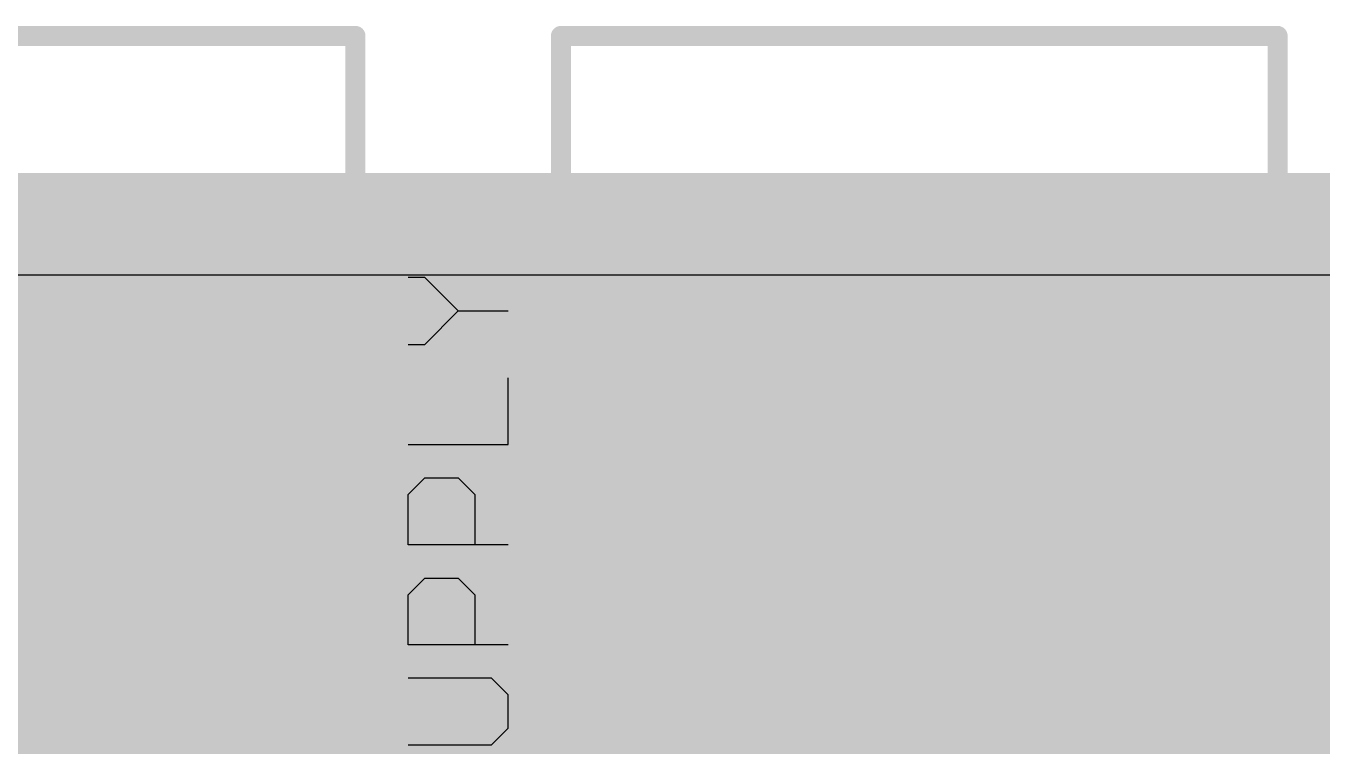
# Model space of a CAD drawing. Header units: millimetres. Extents: x 0.11 to 5.67, y 0.55 to 4.24.
# Drawn here: x 1.861 to 2.37, y 3.959 to 4.242 of the extents above; entities that cross this region are included whole.
import ezdxf

# ---------------------------------------------------------------- set-up
doc = ezdxf.new("R2010")
doc.units = ezdxf.units.MM
doc.header["$MEASUREMENT"] = 0
for name, color, linetype in [('BottomLayer', 5, 'Continuous'), ('BottomSolder', 6, 'Continuous'), ('InternalPlane1', 76, 'Continuous'), ('InternalPlane2', 16, 'Continuous'), ('KeepOutLayer', 6, 'Continuous'), ('MultiLayer', 9, 'Continuous'), ('PadHoleLayer', 156, 'Continuous'), ('TopLayer', 1, 'Continuous'), ('TopOverlay', 2, 'Continuous'), ('TopSolder', 216, 'Continuous')]:
    doc.layers.add(name, color=color, linetype=linetype)

# ---------------------------------------------------------------- blocks, each defined once
blk = doc.blocks.new('MIF2X01PRP_40')
at = {"layer": 'BottomLayer'}
for points, const_width in [([(-0.01772, 0.11811, 1), (0.01772, 0.11811, 1)], 0.03543), ([(-0.02953, -0.17008, 1), (0.02953, -0.17008, 1)], 0.05906)]:
    blk.add_lwpolyline(points, format="xyb", close=True, dxfattribs=dict(at, const_width=const_width))
blk.add_solid([(-0.03543, -0.03543), (0.03543, -0.03543), (-0.03543, 0.03543), (0.03543, 0.03543)], dxfattribs=at)
at = {"layer": 'BottomSolder'}
for points, const_width in [([(-0.0187, 0.11811, 1), (0.0187, 0.11811, 1)], 0.0374), ([(-0.03051, -0.17008, 1), (0.03051, -0.17008, 1)], 0.06102)]:
    blk.add_lwpolyline(points, format="xyb", close=True, dxfattribs=dict(at, const_width=const_width))
blk.add_solid([(-0.0374, -0.0374), (0.0374, -0.0374), (-0.0374, 0.0374), (0.0374, 0.0374)], dxfattribs=at)
at = {"layer": 'InternalPlane1'}
for points, const_width in [([(-0.02083, 0.11811, 1), (0.02083, 0.11811, 1)], 0.04165), ([(-0.02083, 0, 1), (0.02083, 0, 1)], 0.04165), ([(-0.03953, -0.17008, 1), (0.03953, -0.17008, 1)], 0.07906)]:
    blk.add_lwpolyline(points, format="xyb", close=True, dxfattribs=dict(at, const_width=const_width))
at = {"layer": 'InternalPlane2', "const_width": 0.01181}
for points in [[(-0.02324, 0.16371, -0.240079), (0.02324, 0.16371)], [(-0.0456, 0.09487, -0.240079), (-0.0456, 0.14135)], [(0.0456, 0.14135, -0.240079), (0.0456, 0.09487)], [(0.02324, 0.07251, -0.240079), (-0.02324, 0.07251)], [(-0.02324, 0.0456, -0.240079), (0.02324, 0.0456)], [(-0.0456, -0.02324, -0.240079), (-0.0456, 0.02324)], [(0.0456, 0.02324, -0.240079), (0.0456, -0.02324)], [(0.02324, -0.0456, -0.240079), (-0.02324, -0.0456)]]:
    blk.add_lwpolyline(points, format="xyb", dxfattribs=at)
at = {"layer": 'InternalPlane2'}
for points, const_width in [([(-0.02619, 0.16371, 1), (-0.02028, 0.16371, 1)], 0.00591), ([(0.02028, 0.16371, 1), (0.02619, 0.16371, 1)], 0.00591), ([(-0.04856, 0.14135, 1), (-0.04265, 0.14135, 1)], 0.00591), ([(0.04265, 0.14135, 1), (0.04856, 0.14135, 1)], 0.00591), ([(-0.04856, 0.09487, 1), (-0.04265, 0.09487, 1)], 0.00591), ([(0.04265, 0.09487, 1), (0.04856, 0.09487, 1)], 0.00591), ([(-0.02619, 0.07251, 1), (-0.02028, 0.07251, 1)], 0.00591), ([(0.02028, 0.07251, 1), (0.02619, 0.07251, 1)], 0.00591), ([(-0.02619, 0.0456, 1), (-0.02028, 0.0456, 1)], 0.00591), ([(0.02028, 0.0456, 1), (0.02619, 0.0456, 1)], 0.00591), ([(-0.04856, 0.02324, 1), (-0.04265, 0.02324, 1)], 0.00591), ([(0.04265, 0.02324, 1), (0.04856, 0.02324, 1)], 0.00591), ([(-0.04856, -0.02324, 1), (-0.04265, -0.02324, 1)], 0.00591), ([(0.04265, -0.02324, 1), (0.04856, -0.02324, 1)], 0.00591), ([(-0.02619, -0.0456, 1), (-0.02028, -0.0456, 1)], 0.00591), ([(0.02028, -0.0456, 1), (0.02619, -0.0456, 1)], 0.00591), ([(-0.03953, -0.17008, 1), (0.03953, -0.17008, 1)], 0.07906)]:
    blk.add_lwpolyline(points, format="xyb", close=True, dxfattribs=dict(at, const_width=const_width))
at = {"layer": 'MultiLayer'}
for points, const_width in [([(-0.01772, 0.11811, 1), (0.01772, 0.11811, 1)], 0.03543), ([(-0.02953, -0.17008, 1), (0.02953, -0.17008, 1)], 0.05906)]:
    blk.add_lwpolyline(points, format="xyb", close=True, dxfattribs=dict(at, const_width=const_width))
blk.add_solid([(-0.03543, -0.03543), (0.03543, -0.03543), (-0.03543, 0.03543), (0.03543, 0.03543)], dxfattribs=at)
at = {"layer": 'PadHoleLayer'}
for points, const_width in [([(-0.01083, 0.11811, 1), (0.01083, 0.11811, 1)], 0.02165), ([(-0.01083, 0, 1), (0.01083, 0, 1)], 0.02165), ([(-0.02953, -0.17008, 1), (0.02953, -0.17008, 1)], 0.05906)]:
    blk.add_lwpolyline(points, format="xyb", close=True, dxfattribs=dict(at, const_width=const_width))
at = {"layer": 'TopLayer'}
for points, const_width in [([(-0.01772, 0.11811, 1), (0.01772, 0.11811, 1)], 0.03543), ([(-0.02953, -0.17008, 1), (0.02953, -0.17008, 1)], 0.05906)]:
    blk.add_lwpolyline(points, format="xyb", close=True, dxfattribs=dict(at, const_width=const_width))
blk.add_solid([(-0.03543, -0.03543), (0.03543, -0.03543), (-0.03543, 0.03543), (0.03543, 0.03543)], dxfattribs=at)
at = {"layer": 'TopOverlay', "const_width": 0.00787}
for points in [[(-0.04823, 0.04429), (-0.14173, 0.04429)], [(-0.14173, 0.04429), (-0.14173, -0.34941)], [(0.13976, 0.04429), (0.04429, 0.04429)], [(0.13976, 0.04429), (0.13976, -0.34941)], [(0.13976, -0.34941), (-0.14173, -0.34941)]]:
    blk.add_lwpolyline(points, dxfattribs=at)
at = {"layer": 'TopOverlay', "const_width": 0.00394}
for points in [[(-0.1437, 0.04429, 1), (-0.13976, 0.04429, 1)], [(-0.1437, 0.04429, 1), (-0.13976, 0.04429, 1)], [(-0.0502, 0.04429, 1), (-0.04626, 0.04429, 1)], [(0.04232, 0.04429, 1), (0.04626, 0.04429, 1)], [(0.1378, 0.04429, 1), (0.14173, 0.04429, 1)], [(0.1378, 0.04429, 1), (0.14173, 0.04429, 1)], [(-0.1437, -0.34941, 1), (-0.13976, -0.34941, 1)], [(-0.1437, -0.34941, 1), (-0.13976, -0.34941, 1)], [(0.1378, -0.34941, 1), (0.14173, -0.34941, 1)], [(0.1378, -0.34941, 1), (0.14173, -0.34941, 1)]]:
    blk.add_lwpolyline(points, format="xyb", close=True, dxfattribs=at)
at = {"layer": 'TopSolder'}
for points, const_width in [([(-0.0187, 0.11811, 1), (0.0187, 0.11811, 1)], 0.0374), ([(-0.03051, -0.17008, 1), (0.03051, -0.17008, 1)], 0.06102)]:
    blk.add_lwpolyline(points, format="xyb", close=True, dxfattribs=dict(at, const_width=const_width))
blk.add_solid([(-0.0374, -0.0374), (0.0374, -0.0374), (-0.0374, 0.0374), (0.0374, 0.0374)], dxfattribs=at)
blk = doc.blocks.new('MIF2X01PRP_43')
at = {"layer": 'BottomLayer'}
for points, const_width in [([(-0.01772, 0.11811, 1), (0.01772, 0.11811, 1)], 0.03543), ([(-0.02953, -0.17008, 1), (0.02953, -0.17008, 1)], 0.05906)]:
    blk.add_lwpolyline(points, format="xyb", close=True, dxfattribs=dict(at, const_width=const_width))
blk.add_solid([(-0.03543, -0.03543), (0.03543, -0.03543), (-0.03543, 0.03543), (0.03543, 0.03543)], dxfattribs=at)
at = {"layer": 'BottomSolder'}
for points, const_width in [([(-0.0187, 0.11811, 1), (0.0187, 0.11811, 1)], 0.0374), ([(-0.03051, -0.17008, 1), (0.03051, -0.17008, 1)], 0.06102)]:
    blk.add_lwpolyline(points, format="xyb", close=True, dxfattribs=dict(at, const_width=const_width))
blk.add_solid([(-0.0374, -0.0374), (0.0374, -0.0374), (-0.0374, 0.0374), (0.0374, 0.0374)], dxfattribs=at)
at = {"layer": 'InternalPlane1'}
for points, const_width in [([(-0.02083, 0.11811, 1), (0.02083, 0.11811, 1)], 0.04165), ([(-0.02083, 0, 1), (0.02083, 0, 1)], 0.04165), ([(-0.03953, -0.17008, 1), (0.03953, -0.17008, 1)], 0.07906)]:
    blk.add_lwpolyline(points, format="xyb", close=True, dxfattribs=dict(at, const_width=const_width))
at = {"layer": 'InternalPlane2', "const_width": 0.01181}
for points in [[(-0.02324, 0.16371, -0.240079), (0.02324, 0.16371)], [(-0.0456, 0.09487, -0.240079), (-0.0456, 0.14135)], [(0.0456, 0.14135, -0.240079), (0.0456, 0.09487)], [(0.02324, 0.07251, -0.240079), (-0.02324, 0.07251)], [(-0.02324, 0.0456, -0.240079), (0.02324, 0.0456)], [(-0.0456, -0.02324, -0.240079), (-0.0456, 0.02324)], [(0.0456, 0.02324, -0.240079), (0.0456, -0.02324)], [(0.02324, -0.0456, -0.240079), (-0.02324, -0.0456)]]:
    blk.add_lwpolyline(points, format="xyb", dxfattribs=at)
at = {"layer": 'InternalPlane2'}
for points, const_width in [([(-0.02619, 0.16371, 1), (-0.02028, 0.16371, 1)], 0.00591), ([(0.02028, 0.16371, 1), (0.02619, 0.16371, 1)], 0.00591), ([(-0.04856, 0.14135, 1), (-0.04265, 0.14135, 1)], 0.00591), ([(0.04265, 0.14135, 1), (0.04856, 0.14135, 1)], 0.00591), ([(-0.04856, 0.09487, 1), (-0.04265, 0.09487, 1)], 0.00591), ([(0.04265, 0.09487, 1), (0.04856, 0.09487, 1)], 0.00591), ([(-0.02619, 0.07251, 1), (-0.02028, 0.07251, 1)], 0.00591), ([(0.02028, 0.07251, 1), (0.02619, 0.07251, 1)], 0.00591), ([(-0.02619, 0.0456, 1), (-0.02028, 0.0456, 1)], 0.00591), ([(0.02028, 0.0456, 1), (0.02619, 0.0456, 1)], 0.00591), ([(-0.04856, 0.02324, 1), (-0.04265, 0.02324, 1)], 0.00591), ([(0.04265, 0.02324, 1), (0.04856, 0.02324, 1)], 0.00591), ([(-0.04856, -0.02324, 1), (-0.04265, -0.02324, 1)], 0.00591), ([(0.04265, -0.02324, 1), (0.04856, -0.02324, 1)], 0.00591), ([(-0.02619, -0.0456, 1), (-0.02028, -0.0456, 1)], 0.00591), ([(0.02028, -0.0456, 1), (0.02619, -0.0456, 1)], 0.00591), ([(-0.03953, -0.17008, 1), (0.03953, -0.17008, 1)], 0.07906)]:
    blk.add_lwpolyline(points, format="xyb", close=True, dxfattribs=dict(at, const_width=const_width))
at = {"layer": 'MultiLayer'}
for points, const_width in [([(-0.01772, 0.11811, 1), (0.01772, 0.11811, 1)], 0.03543), ([(-0.02953, -0.17008, 1), (0.02953, -0.17008, 1)], 0.05906)]:
    blk.add_lwpolyline(points, format="xyb", close=True, dxfattribs=dict(at, const_width=const_width))
blk.add_solid([(-0.03543, -0.03543), (0.03543, -0.03543), (-0.03543, 0.03543), (0.03543, 0.03543)], dxfattribs=at)
at = {"layer": 'PadHoleLayer'}
for points, const_width in [([(-0.01083, 0.11811, 1), (0.01083, 0.11811, 1)], 0.02165), ([(-0.01083, 0, 1), (0.01083, 0, 1)], 0.02165), ([(-0.02953, -0.17008, 1), (0.02953, -0.17008, 1)], 0.05906)]:
    blk.add_lwpolyline(points, format="xyb", close=True, dxfattribs=dict(at, const_width=const_width))
at = {"layer": 'TopLayer'}
for points, const_width in [([(-0.01772, 0.11811, 1), (0.01772, 0.11811, 1)], 0.03543), ([(-0.02953, -0.17008, 1), (0.02953, -0.17008, 1)], 0.05906)]:
    blk.add_lwpolyline(points, format="xyb", close=True, dxfattribs=dict(at, const_width=const_width))
blk.add_solid([(-0.03543, -0.03543), (0.03543, -0.03543), (-0.03543, 0.03543), (0.03543, 0.03543)], dxfattribs=at)
at = {"layer": 'TopOverlay', "const_width": 0.00787}
for points in [[(-0.14173, 0.04429), (-0.14173, -0.34941)], [(-0.04823, 0.04429), (-0.14173, 0.04429)], [(0.13976, 0.04429), (0.04429, 0.04429)], [(0.13976, 0.04429), (0.13976, -0.34941)], [(0.13976, -0.34941), (-0.14173, -0.34941)]]:
    blk.add_lwpolyline(points, dxfattribs=at)
at = {"layer": 'TopOverlay', "const_width": 0.00394}
for points in [[(-0.1437, 0.04429, 1), (-0.13976, 0.04429, 1)], [(-0.1437, 0.04429, 1), (-0.13976, 0.04429, 1)], [(-0.0502, 0.04429, 1), (-0.04626, 0.04429, 1)], [(0.04232, 0.04429, 1), (0.04626, 0.04429, 1)], [(0.1378, 0.04429, 1), (0.14173, 0.04429, 1)], [(0.1378, 0.04429, 1), (0.14173, 0.04429, 1)], [(-0.1437, -0.34941, 1), (-0.13976, -0.34941, 1)], [(-0.1437, -0.34941, 1), (-0.13976, -0.34941, 1)], [(0.1378, -0.34941, 1), (0.14173, -0.34941, 1)], [(0.1378, -0.34941, 1), (0.14173, -0.34941, 1)]]:
    blk.add_lwpolyline(points, format="xyb", close=True, dxfattribs=at)
at = {"layer": 'TopSolder'}
for points, const_width in [([(-0.0187, 0.11811, 1), (0.0187, 0.11811, 1)], 0.0374), ([(-0.03051, -0.17008, 1), (0.03051, -0.17008, 1)], 0.06102)]:
    blk.add_lwpolyline(points, format="xyb", close=True, dxfattribs=dict(at, const_width=const_width))
blk.add_solid([(-0.0374, -0.0374), (0.0374, -0.0374), (-0.0374, 0.0374), (0.0374, 0.0374)], dxfattribs=at)

msp = doc.modelspace()

# ---------------------------------------------------------------- linework, layer by layer
at = {"layer": 'BottomLayer', "const_width": 0.00787}
for points in [[(0.88938, 4.14665), (5.24054, 4.14665)], [(0.9032, 4.14074), (5.22672, 4.14074)], [(0.91691, 4.13286), (4.90686, 4.13286)], [(1.87895, 4.12499), (2.18011, 4.12499)], [(2.24115, 4.12499), (4.35037, 4.12499)], [(1.89214, 4.11712), (2.16692, 4.11712)], [(2.25434, 4.11712), (3.99604, 4.11712)], [(1.90102, 4.10924), (2.15803, 4.10924)], [(2.26323, 4.10924), (3.98573, 4.10924)], [(1.90757, 4.10137), (2.15149, 4.10137)], [(2.26977, 4.10137), (3.9488, 4.10137)], [(1.9125, 4.09349), (2.14656, 4.09349)], [(2.2747, 4.09349), (3.30313, 4.09349)], [(1.91616, 4.08562), (2.14289, 4.08562)], [(2.27837, 4.08562), (3.29281, 4.08562)], [(1.91877, 4.07775), (2.14029, 4.07775)], [(2.28097, 4.07775), (3.28864, 4.07775)], [(1.92042, 4.06987), (2.13863, 4.06987)], [(2.28263, 4.06987), (3.2874, 4.06987)], [(1.92119, 4.062), (2.13786, 4.062)], [(2.2834, 4.062), (2.76968, 4.062)], [(1.92111, 4.05412), (2.13795, 4.05412)], [(2.28331, 4.05412), (2.76968, 4.05412)], [(1.92016, 4.04625), (2.13889, 4.04625)], [(2.28236, 4.04625), (2.76968, 4.04625)], [(1.91832, 4.03838), (2.14073, 4.03838)], [(2.28053, 4.03838), (2.76968, 4.03838)], [(1.91551, 4.0305), (2.14354, 4.0305)], [(2.27772, 4.0305), (2.76968, 4.0305)], [(1.91161, 4.02263), (2.14745, 4.02263)], [(2.27381, 4.02263), (2.76968, 4.02263)], [(1.90639, 4.01475), (2.15267, 4.01475)], [(2.26859, 4.01475), (2.53178, 4.01475)], [(1.89945, 4.00688), (2.15961, 4.00688)], [(2.26165, 4.00688), (2.51921, 4.00688)], [(1.88993, 3.99901), (2.16913, 3.99901)], [(2.25213, 3.99901), (2.51217, 3.99901)], [(1.87522, 3.99113), (2.18383, 3.99113)], [(2.23743, 3.99113), (2.50774, 3.99113)], [(0.97036, 3.98326), (2.50512, 3.98326)], [(0.96762, 3.97538), (2.504, 3.97538)], [(0.9643, 3.96751), (2.50427, 3.96751)], [(0.96036, 3.95964), (2.50595, 3.95964)]]:
    msp.add_lwpolyline(points, dxfattribs=at)
at = {"layer": 'BottomLayer'}
for points, const_width in [([(1.92126, 4.05886, 1), (1.77559, 4.05886, 1)], 0.00787), ([(1.92126, 4.05886, 1), (1.77559, 4.05886, 1)], 0.00787), ([(2.28346, 4.05886, 1), (2.1378, 4.05886, 1)], 0.00787), ([(2.28346, 4.05886, 1), (2.1378, 4.05886, 1)], 0.00787), ([(1.87698, 4.12499, 1), (1.88091, 4.12499, 1)], 0.00394), ([(2.17814, 4.12499, 1), (2.18208, 4.12499, 1)], 0.00394), ([(2.23918, 4.12499, 1), (2.24312, 4.12499, 1)], 0.00394), ([(1.89017, 4.11712, 1), (1.89411, 4.11712, 1)], 0.00394), ([(2.16495, 4.11712, 1), (2.16888, 4.11712, 1)], 0.00394), ([(2.25238, 4.11712, 1), (2.25631, 4.11712, 1)], 0.00394), ([(1.89905, 4.10924, 1), (1.90299, 4.10924, 1)], 0.00394), ([(2.15607, 4.10924, 1), (2.16, 4.10924, 1)], 0.00394), ([(2.26126, 4.10924, 1), (2.26519, 4.10924, 1)], 0.00394), ([(1.9056, 4.10137, 1), (1.90954, 4.10137, 1)], 0.00394), ([(2.14952, 4.10137, 1), (2.15346, 4.10137, 1)], 0.00394), ([(2.2678, 4.10137, 1), (2.27174, 4.10137, 1)], 0.00394), ([(1.91053, 4.09349, 1), (1.91447, 4.09349, 1)], 0.00394), ([(2.14459, 4.09349, 1), (2.14853, 4.09349, 1)], 0.00394), ([(2.27273, 4.09349, 1), (2.27667, 4.09349, 1)], 0.00394), ([(1.9142, 4.08562, 1), (1.91813, 4.08562, 1)], 0.00394), ([(2.14092, 4.08562, 1), (2.14486, 4.08562, 1)], 0.00394), ([(2.2764, 4.08562, 1), (2.28034, 4.08562, 1)], 0.00394), ([(1.9168, 4.07775, 1), (1.92074, 4.07775, 1)], 0.00394), ([(2.13832, 4.07775, 1), (2.14226, 4.07775, 1)], 0.00394), ([(2.279, 4.07775, 1), (2.28294, 4.07775, 1)], 0.00394), ([(1.91845, 4.06987, 1), (1.92239, 4.06987, 1)], 0.00394), ([(2.13666, 4.06987, 1), (2.1406, 4.06987, 1)], 0.00394), ([(2.28066, 4.06987, 1), (2.2846, 4.06987, 1)], 0.00394), ([(1.91922, 4.062, 1), (1.92316, 4.062, 1)], 0.00394), ([(1.91929, 4.05886, 1), (1.92323, 4.05886, 1)], 0.00394), ([(1.91929, 4.05886, 1), (1.92323, 4.05886, 1)], 0.00394), ([(2.13583, 4.05886, 1), (2.13976, 4.05886, 1)], 0.00394), ([(2.13583, 4.05886, 1), (2.13976, 4.05886, 1)], 0.00394), ([(2.13589, 4.062, 1), (2.13983, 4.062, 1)], 0.00394), ([(2.28143, 4.062, 1), (2.28537, 4.062, 1)], 0.00394), ([(2.2815, 4.05886, 1), (2.28543, 4.05886, 1)], 0.00394), ([(2.2815, 4.05886, 1), (2.28543, 4.05886, 1)], 0.00394), ([(1.91914, 4.05412, 1), (1.92307, 4.05412, 1)], 0.00394), ([(2.13598, 4.05412, 1), (2.13992, 4.05412, 1)], 0.00394), ([(2.28134, 4.05412, 1), (2.28528, 4.05412, 1)], 0.00394), ([(1.91819, 4.04625, 1), (1.92213, 4.04625, 1)], 0.00394), ([(2.13693, 4.04625, 1), (2.14086, 4.04625, 1)], 0.00394), ([(2.2804, 4.04625, 1), (2.28433, 4.04625, 1)], 0.00394), ([(1.91635, 4.03838, 1), (1.92029, 4.03838, 1)], 0.00394), ([(2.13877, 4.03838, 1), (2.1427, 4.03838, 1)], 0.00394), ([(2.27856, 4.03838, 1), (2.28249, 4.03838, 1)], 0.00394), ([(1.91354, 4.0305, 1), (1.91748, 4.0305, 1)], 0.00394), ([(2.14157, 4.0305, 1), (2.14551, 4.0305, 1)], 0.00394), ([(2.27575, 4.0305, 1), (2.27969, 4.0305, 1)], 0.00394), ([(1.90964, 4.02263, 1), (1.91358, 4.02263, 1)], 0.00394), ([(2.14548, 4.02263, 1), (2.14941, 4.02263, 1)], 0.00394), ([(2.27185, 4.02263, 1), (2.27578, 4.02263, 1)], 0.00394), ([(1.90442, 4.01475, 1), (1.90836, 4.01475, 1)], 0.00394), ([(2.1507, 4.01475, 1), (2.15464, 4.01475, 1)], 0.00394), ([(2.26662, 4.01475, 1), (2.27056, 4.01475, 1)], 0.00394), ([(1.89748, 4.00688, 1), (1.90141, 4.00688, 1)], 0.00394), ([(2.15764, 4.00688, 1), (2.16158, 4.00688, 1)], 0.00394), ([(2.25968, 4.00688, 1), (2.26362, 4.00688, 1)], 0.00394), ([(1.88796, 3.99901, 1), (1.8919, 3.99901, 1)], 0.00394), ([(2.16716, 3.99901, 1), (2.17109, 3.99901, 1)], 0.00394), ([(2.25017, 3.99901, 1), (2.2541, 3.99901, 1)], 0.00394), ([(1.87325, 3.99113, 1), (1.87719, 3.99113, 1)], 0.00394), ([(2.18187, 3.99113, 1), (2.1858, 3.99113, 1)], 0.00394), ([(2.23546, 3.99113, 1), (2.23939, 3.99113, 1)], 0.00394)]:
    msp.add_lwpolyline(points, format="xyb", close=True, dxfattribs=dict(at, const_width=const_width))
at = {"layer": 'InternalPlane1'}
msp.add_line((0.72285, 4.14427), (5.40707, 4.14427), dxfattribs=at)
at = {"layer": 'InternalPlane1', "const_width": 0.04}
msp.add_lwpolyline([(0.70276, 4.16437), (5.42717, 4.16437)], dxfattribs=at)
at = {"layer": 'InternalPlane2'}
msp.add_line((0.72285, 4.14427), (5.40707, 4.14427), dxfattribs=at)
at = {"layer": 'InternalPlane2', "const_width": 0.04}
msp.add_lwpolyline([(0.70276, 4.16437), (5.42717, 4.16437)], dxfattribs=at)
at = {"layer": 'KeepOutLayer', "const_width": 0.00787}
msp.add_lwpolyline([(0.70276, 4.16437), (5.42717, 4.16437)], dxfattribs=at)
at = {"layer": 'TopLayer', "const_width": 0.00787}
for points in [[(1.64567, 4.14665), (1.99311, 4.14665)], [(1.99311, 3.72933), (1.99311, 4.14665)], [(2.01083, 4.14665), (2.35236, 4.14665)], [(2.01083, 3.72933), (2.01083, 4.14665)], [(2.35236, 4.07033), (2.35236, 4.14665)], [(1.64567, 4.14074), (1.99311, 4.14074)], [(2.01083, 4.14074), (2.35236, 4.14074)], [(1.64567, 4.13286), (1.99311, 4.13286)], [(2.01083, 4.13286), (2.35236, 4.13286)], [(2.3622, 4.05512), (2.43996, 4.13287)], [(1.87895, 4.12499), (1.99311, 4.12499)], [(2.01083, 4.12499), (2.18011, 4.12499)], [(2.24115, 4.12499), (2.35236, 4.12499)], [(1.89214, 4.11712), (1.99311, 4.11712)], [(2.01083, 4.11712), (2.16692, 4.11712)], [(2.25434, 4.11712), (2.35236, 4.11712)], [(1.90102, 4.10924), (1.99311, 4.10924)], [(2.01083, 4.10924), (2.15803, 4.10924)], [(2.26323, 4.10924), (2.35236, 4.10924)], [(1.90757, 4.10137), (1.99311, 4.10137)], [(2.01083, 4.10137), (2.15149, 4.10137)], [(2.26977, 4.10137), (2.35236, 4.10137)], [(1.9125, 4.09349), (1.99311, 4.09349)], [(2.01083, 4.09349), (2.14656, 4.09349)], [(2.2747, 4.09349), (2.35236, 4.09349)], [(1.91616, 4.08562), (1.99311, 4.08562)], [(2.01083, 4.08562), (2.14289, 4.08562)], [(2.27837, 4.08562), (2.35236, 4.08562)], [(1.91877, 4.07775), (1.99311, 4.07775)], [(2.01083, 4.07775), (2.14029, 4.07775)], [(2.28097, 4.07775), (2.35236, 4.07775)], [(1.92042, 4.06987), (1.99311, 4.06987)], [(2.01083, 4.06987), (2.13863, 4.06987)], [(2.28263, 4.06987), (2.3519, 4.06987)], [(2.34968, 4.06765), (2.35236, 4.07033)], [(1.92119, 4.062), (1.99311, 4.062)], [(2.01083, 4.062), (2.13786, 4.062)], [(2.2834, 4.062), (2.34588, 4.062)], [(1.92111, 4.05412), (1.99311, 4.05412)], [(2.01083, 4.05412), (2.13795, 4.05412)], [(2.28331, 4.05412), (2.34449, 4.05412)], [(2.34449, 3.87205), (2.34449, 4.05512)], [(2.3622, 3.22854), (2.3622, 4.05512)], [(1.92016, 4.04625), (1.99311, 4.04625)], [(2.01083, 4.04625), (2.13889, 4.04625)], [(2.28236, 4.04625), (2.34449, 4.04625)], [(1.91832, 4.03838), (1.99311, 4.03838)], [(2.01083, 4.03838), (2.14073, 4.03838)], [(2.28053, 4.03838), (2.34449, 4.03838)], [(1.91551, 4.0305), (1.99311, 4.0305)], [(2.01083, 4.0305), (2.14354, 4.0305)], [(2.27772, 4.0305), (2.34449, 4.0305)], [(1.91161, 4.02263), (1.99311, 4.02263)], [(2.01083, 4.02263), (2.14745, 4.02263)], [(2.27381, 4.02263), (2.34449, 4.02263)], [(1.90639, 4.01475), (1.99311, 4.01475)], [(2.01083, 4.01475), (2.15267, 4.01475)], [(2.26859, 4.01475), (2.34449, 4.01475)], [(1.89945, 4.00688), (1.99311, 4.00688)], [(2.01083, 4.00688), (2.15961, 4.00688)], [(2.26165, 4.00688), (2.34449, 4.00688)], [(1.88993, 3.99901), (1.99311, 3.99901)], [(2.01083, 3.99901), (2.16913, 3.99901)], [(2.25213, 3.99901), (2.34449, 3.99901)], [(1.87522, 3.99113), (1.99311, 3.99113)], [(2.01083, 3.99113), (2.18383, 3.99113)], [(2.23743, 3.99113), (2.34449, 3.99113)], [(1.64567, 3.98326), (1.99311, 3.98326)], [(2.01083, 3.98326), (2.34449, 3.98326)], [(1.64567, 3.97538), (1.99311, 3.97538)], [(2.01083, 3.97538), (2.34449, 3.97538)], [(1.64567, 3.96751), (1.99311, 3.96751)], [(2.01083, 3.96751), (2.34449, 3.96751)], [(1.64567, 3.95964), (1.99311, 3.95964)], [(2.01083, 3.95964), (2.34449, 3.95964)]]:
    msp.add_lwpolyline(points, dxfattribs=at)
at = {"layer": 'TopLayer'}
for points, const_width in [([(1.99114, 4.14665, 1), (1.99508, 4.14665, 1)], 0.00394), ([(1.99114, 4.14665, 1), (1.99508, 4.14665, 1)], 0.00394), ([(2.00886, 4.14665, 1), (2.0128, 4.14665, 1)], 0.00394), ([(2.00886, 4.14665, 1), (2.0128, 4.14665, 1)], 0.00394), ([(2.35039, 4.14665, 1), (2.35433, 4.14665, 1)], 0.00394), ([(2.35039, 4.14665, 1), (2.35433, 4.14665, 1)], 0.00394), ([(1.99114, 4.14074, 1), (1.99508, 4.14074, 1)], 0.00394), ([(2.00886, 4.14074, 1), (2.0128, 4.14074, 1)], 0.00394), ([(2.35039, 4.14074, 1), (2.35433, 4.14074, 1)], 0.00394), ([(1.92126, 4.05886, 1), (1.77559, 4.05886, 1)], 0.00787), ([(1.92126, 4.05886, 1), (1.77559, 4.05886, 1)], 0.00787), ([(1.99114, 4.13286, 1), (1.99508, 4.13286, 1)], 0.00394), ([(2.00886, 4.13286, 1), (2.0128, 4.13286, 1)], 0.00394), ([(2.28346, 4.05886, 1), (2.1378, 4.05886, 1)], 0.00787), ([(2.28346, 4.05886, 1), (2.1378, 4.05886, 1)], 0.00787), ([(2.35039, 4.13286, 1), (2.35433, 4.13286, 1)], 0.00394), ([(1.87698, 4.12499, 1), (1.88091, 4.12499, 1)], 0.00394), ([(1.99114, 4.12499, 1), (1.99508, 4.12499, 1)], 0.00394), ([(2.00886, 4.12499, 1), (2.0128, 4.12499, 1)], 0.00394), ([(2.17814, 4.12499, 1), (2.18208, 4.12499, 1)], 0.00394), ([(2.23918, 4.12499, 1), (2.24312, 4.12499, 1)], 0.00394), ([(2.35039, 4.12499, 1), (2.35433, 4.12499, 1)], 0.00394), ([(1.89017, 4.11712, 1), (1.89411, 4.11712, 1)], 0.00394), ([(1.99114, 4.11712, 1), (1.99508, 4.11712, 1)], 0.00394), ([(2.00886, 4.11712, 1), (2.0128, 4.11712, 1)], 0.00394), ([(2.16495, 4.11712, 1), (2.16888, 4.11712, 1)], 0.00394), ([(2.25238, 4.11712, 1), (2.25631, 4.11712, 1)], 0.00394), ([(2.35039, 4.11712, 1), (2.35433, 4.11712, 1)], 0.00394), ([(1.89905, 4.10924, 1), (1.90299, 4.10924, 1)], 0.00394), ([(1.99114, 4.10924, 1), (1.99508, 4.10924, 1)], 0.00394), ([(2.00886, 4.10924, 1), (2.0128, 4.10924, 1)], 0.00394), ([(2.15607, 4.10924, 1), (2.16, 4.10924, 1)], 0.00394), ([(2.26126, 4.10924, 1), (2.26519, 4.10924, 1)], 0.00394), ([(2.35039, 4.10924, 1), (2.35433, 4.10924, 1)], 0.00394), ([(1.9056, 4.10137, 1), (1.90954, 4.10137, 1)], 0.00394), ([(1.99114, 4.10137, 1), (1.99508, 4.10137, 1)], 0.00394), ([(2.00886, 4.10137, 1), (2.0128, 4.10137, 1)], 0.00394), ([(2.14952, 4.10137, 1), (2.15346, 4.10137, 1)], 0.00394), ([(2.2678, 4.10137, 1), (2.27174, 4.10137, 1)], 0.00394), ([(2.35039, 4.10137, 1), (2.35433, 4.10137, 1)], 0.00394), ([(1.91053, 4.09349, 1), (1.91447, 4.09349, 1)], 0.00394), ([(1.99114, 4.09349, 1), (1.99508, 4.09349, 1)], 0.00394), ([(2.00886, 4.09349, 1), (2.0128, 4.09349, 1)], 0.00394), ([(2.14459, 4.09349, 1), (2.14853, 4.09349, 1)], 0.00394), ([(2.27273, 4.09349, 1), (2.27667, 4.09349, 1)], 0.00394), ([(2.35039, 4.09349, 1), (2.35433, 4.09349, 1)], 0.00394), ([(1.9142, 4.08562, 1), (1.91813, 4.08562, 1)], 0.00394), ([(1.99114, 4.08562, 1), (1.99508, 4.08562, 1)], 0.00394), ([(2.00886, 4.08562, 1), (2.0128, 4.08562, 1)], 0.00394), ([(2.14092, 4.08562, 1), (2.14486, 4.08562, 1)], 0.00394), ([(2.2764, 4.08562, 1), (2.28034, 4.08562, 1)], 0.00394), ([(2.35039, 4.08562, 1), (2.35433, 4.08562, 1)], 0.00394), ([(1.9168, 4.07775, 1), (1.92074, 4.07775, 1)], 0.00394), ([(1.99114, 4.07775, 1), (1.99508, 4.07775, 1)], 0.00394), ([(2.00886, 4.07775, 1), (2.0128, 4.07775, 1)], 0.00394), ([(2.13832, 4.07775, 1), (2.14226, 4.07775, 1)], 0.00394), ([(2.279, 4.07775, 1), (2.28294, 4.07775, 1)], 0.00394), ([(2.35039, 4.07775, 1), (2.35433, 4.07775, 1)], 0.00394), ([(1.91845, 4.06987, 1), (1.92239, 4.06987, 1)], 0.00394), ([(1.99114, 4.06987, 1), (1.99508, 4.06987, 1)], 0.00394), ([(2.00886, 4.06987, 1), (2.0128, 4.06987, 1)], 0.00394), ([(2.13666, 4.06987, 1), (2.1406, 4.06987, 1)], 0.00394), ([(2.28066, 4.06987, 1), (2.2846, 4.06987, 1)], 0.00394), ([(2.34994, 4.06987, 1), (2.35387, 4.06987, 1)], 0.00394), ([(2.35039, 4.07033, 1), (2.35433, 4.07033, 1)], 0.00394), ([(2.35039, 4.07033, 1), (2.35433, 4.07033, 1)], 0.00394), ([(2.34771, 4.06765, 1), (2.35165, 4.06765, 1)], 0.00394), ([(2.34771, 4.06765, 1), (2.35165, 4.06765, 1)], 0.00394), ([(2.34771, 4.06765, 1), (2.35165, 4.06765, 1)], 0.00394), ([(1.91922, 4.062, 1), (1.92316, 4.062, 1)], 0.00394), ([(1.91929, 4.05886, 1), (1.92323, 4.05886, 1)], 0.00394), ([(1.91929, 4.05886, 1), (1.92323, 4.05886, 1)], 0.00394), ([(1.99114, 4.062, 1), (1.99508, 4.062, 1)], 0.00394), ([(2.00886, 4.062, 1), (2.0128, 4.062, 1)], 0.00394), ([(2.13583, 4.05886, 1), (2.13976, 4.05886, 1)], 0.00394), ([(2.13583, 4.05886, 1), (2.13976, 4.05886, 1)], 0.00394), ([(2.13589, 4.062, 1), (2.13983, 4.062, 1)], 0.00394), ([(2.28143, 4.062, 1), (2.28537, 4.062, 1)], 0.00394), ([(2.2815, 4.05886, 1), (2.28543, 4.05886, 1)], 0.00394), ([(2.2815, 4.05886, 1), (2.28543, 4.05886, 1)], 0.00394), ([(2.34391, 4.062, 1), (2.34785, 4.062, 1)], 0.00394), ([(1.91914, 4.05412, 1), (1.92307, 4.05412, 1)], 0.00394), ([(1.99114, 4.05412, 1), (1.99508, 4.05412, 1)], 0.00394), ([(2.00886, 4.05412, 1), (2.0128, 4.05412, 1)], 0.00394), ([(2.13598, 4.05412, 1), (2.13992, 4.05412, 1)], 0.00394), ([(2.28134, 4.05412, 1), (2.28528, 4.05412, 1)], 0.00394), ([(2.34252, 4.05512, 1), (2.34646, 4.05512, 1)], 0.00394), ([(2.34252, 4.05512, 1), (2.34646, 4.05512, 1)], 0.00394), ([(2.34252, 4.05512, 1), (2.34646, 4.05512, 1)], 0.00394), ([(2.34252, 4.05412, 1), (2.34646, 4.05412, 1)], 0.00394), ([(2.36024, 4.05512, 1), (2.36417, 4.05512, 1)], 0.00394), ([(2.36024, 4.05512, 1), (2.36417, 4.05512, 1)], 0.00394), ([(1.91819, 4.04625, 1), (1.92213, 4.04625, 1)], 0.00394), ([(1.99114, 4.04625, 1), (1.99508, 4.04625, 1)], 0.00394), ([(2.00886, 4.04625, 1), (2.0128, 4.04625, 1)], 0.00394), ([(2.13693, 4.04625, 1), (2.14086, 4.04625, 1)], 0.00394), ([(2.2804, 4.04625, 1), (2.28433, 4.04625, 1)], 0.00394), ([(2.34252, 4.04625, 1), (2.34646, 4.04625, 1)], 0.00394), ([(1.91635, 4.03838, 1), (1.92029, 4.03838, 1)], 0.00394), ([(1.99114, 4.03838, 1), (1.99508, 4.03838, 1)], 0.00394), ([(2.00886, 4.03838, 1), (2.0128, 4.03838, 1)], 0.00394), ([(2.13877, 4.03838, 1), (2.1427, 4.03838, 1)], 0.00394), ([(2.27856, 4.03838, 1), (2.28249, 4.03838, 1)], 0.00394), ([(2.34252, 4.03838, 1), (2.34646, 4.03838, 1)], 0.00394), ([(1.91354, 4.0305, 1), (1.91748, 4.0305, 1)], 0.00394), ([(1.99114, 4.0305, 1), (1.99508, 4.0305, 1)], 0.00394), ([(2.00886, 4.0305, 1), (2.0128, 4.0305, 1)], 0.00394), ([(2.14157, 4.0305, 1), (2.14551, 4.0305, 1)], 0.00394), ([(2.27575, 4.0305, 1), (2.27969, 4.0305, 1)], 0.00394), ([(2.34252, 4.0305, 1), (2.34646, 4.0305, 1)], 0.00394), ([(1.90964, 4.02263, 1), (1.91358, 4.02263, 1)], 0.00394), ([(1.99114, 4.02263, 1), (1.99508, 4.02263, 1)], 0.00394), ([(2.00886, 4.02263, 1), (2.0128, 4.02263, 1)], 0.00394), ([(2.14548, 4.02263, 1), (2.14941, 4.02263, 1)], 0.00394), ([(2.27185, 4.02263, 1), (2.27578, 4.02263, 1)], 0.00394), ([(2.34252, 4.02263, 1), (2.34646, 4.02263, 1)], 0.00394), ([(1.90442, 4.01475, 1), (1.90836, 4.01475, 1)], 0.00394), ([(1.99114, 4.01475, 1), (1.99508, 4.01475, 1)], 0.00394), ([(2.00886, 4.01475, 1), (2.0128, 4.01475, 1)], 0.00394), ([(2.1507, 4.01475, 1), (2.15464, 4.01475, 1)], 0.00394), ([(2.26662, 4.01475, 1), (2.27056, 4.01475, 1)], 0.00394), ([(2.34252, 4.01475, 1), (2.34646, 4.01475, 1)], 0.00394), ([(1.89748, 4.00688, 1), (1.90141, 4.00688, 1)], 0.00394), ([(1.99114, 4.00688, 1), (1.99508, 4.00688, 1)], 0.00394), ([(2.00886, 4.00688, 1), (2.0128, 4.00688, 1)], 0.00394), ([(2.15764, 4.00688, 1), (2.16158, 4.00688, 1)], 0.00394), ([(2.25968, 4.00688, 1), (2.26362, 4.00688, 1)], 0.00394), ([(2.34252, 4.00688, 1), (2.34646, 4.00688, 1)], 0.00394), ([(1.88796, 3.99901, 1), (1.8919, 3.99901, 1)], 0.00394), ([(1.99114, 3.99901, 1), (1.99508, 3.99901, 1)], 0.00394), ([(2.00886, 3.99901, 1), (2.0128, 3.99901, 1)], 0.00394), ([(2.16716, 3.99901, 1), (2.17109, 3.99901, 1)], 0.00394), ([(2.25017, 3.99901, 1), (2.2541, 3.99901, 1)], 0.00394), ([(2.34252, 3.99901, 1), (2.34646, 3.99901, 1)], 0.00394), ([(1.87325, 3.99113, 1), (1.87719, 3.99113, 1)], 0.00394), ([(1.99114, 3.99113, 1), (1.99508, 3.99113, 1)], 0.00394), ([(2.00886, 3.99113, 1), (2.0128, 3.99113, 1)], 0.00394), ([(2.18187, 3.99113, 1), (2.1858, 3.99113, 1)], 0.00394), ([(2.23546, 3.99113, 1), (2.23939, 3.99113, 1)], 0.00394), ([(2.34252, 3.99113, 1), (2.34646, 3.99113, 1)], 0.00394), ([(1.99114, 3.98326, 1), (1.99508, 3.98326, 1)], 0.00394), ([(2.00886, 3.98326, 1), (2.0128, 3.98326, 1)], 0.00394), ([(2.34252, 3.98326, 1), (2.34646, 3.98326, 1)], 0.00394), ([(1.99114, 3.97538, 1), (1.99508, 3.97538, 1)], 0.00394), ([(2.00886, 3.97538, 1), (2.0128, 3.97538, 1)], 0.00394), ([(2.34252, 3.97538, 1), (2.34646, 3.97538, 1)], 0.00394), ([(1.99114, 3.96751, 1), (1.99508, 3.96751, 1)], 0.00394), ([(2.00886, 3.96751, 1), (2.0128, 3.96751, 1)], 0.00394), ([(2.34252, 3.96751, 1), (2.34646, 3.96751, 1)], 0.00394), ([(1.99114, 3.95964, 1), (1.99508, 3.95964, 1)], 0.00394), ([(2.00886, 3.95964, 1), (2.0128, 3.95964, 1)], 0.00394), ([(2.34252, 3.95964, 1), (2.34646, 3.95964, 1)], 0.00394)]:
    msp.add_lwpolyline(points, format="xyb", close=True, dxfattribs=dict(at, const_width=const_width))
at = {"layer": 'TopLayer', "const_width": 0.00787}
msp.add_lwpolyline([(2.34449, 4.05512, -0.198912), (2.34968, 4.06765)], format="xyb", dxfattribs=at)
msp.add_lwpolyline([(2.34449, 4.05512, -0.198912), (2.34968, 4.06765)], format="xyb", dxfattribs=at)
at = {"layer": 'TopOverlay'}
for p, q in [((2.0174, 4.14324), (2.01084, 4.14324)), ((2.03052, 4.13012), (2.0174, 4.14324)), ((2.0174, 4.117), (2.03052, 4.13012)), ((2.03052, 4.13012), (2.0502, 4.13012)), ((2.01084, 4.117), (2.0174, 4.117)), ((2.0502, 4.07764), (2.0502, 4.10388)), ((2.01084, 4.07764), (2.0502, 4.07764)), ((2.01084, 4.05796), (2.0174, 4.06452)), ((2.0174, 4.06452), (2.03052, 4.06452)), ((2.03052, 4.06452), (2.03708, 4.05796)), ((2.01084, 4.03828), (2.01084, 4.05796)), ((2.03708, 4.05796), (2.03708, 4.03828)), ((2.0502, 4.03828), (2.01084, 4.03828)), ((2.01084, 4.01861), (2.0174, 4.02517)), ((2.0174, 4.02517), (2.03052, 4.02517)), ((2.03052, 4.02517), (2.03708, 4.01861)), ((2.01084, 3.99893), (2.01084, 4.01861)), ((2.03708, 4.01861), (2.03708, 3.99893)), ((2.0502, 3.99893), (2.01084, 3.99893)), ((2.04364, 3.98581), (2.01084, 3.98581)), ((2.0502, 3.97925), (2.04364, 3.98581)), ((2.0502, 3.96613), (2.0502, 3.97925)), ((2.04364, 3.95957), (2.0502, 3.96613)), ((2.01084, 3.95957), (2.04364, 3.95957))]:
    msp.add_line(p, q, dxfattribs=at)

# ---------------------------------------------------------------- block references
at = {"rotation": 180}
for name, p in [('MIF2X01PRP_40', (1.84843, 3.88878)), ('MIF2X01PRP_43', (2.21063, 3.88878))]:
    msp.add_blockref(name, p, dxfattribs=at)

doc.saveas('drawing.dxf')
